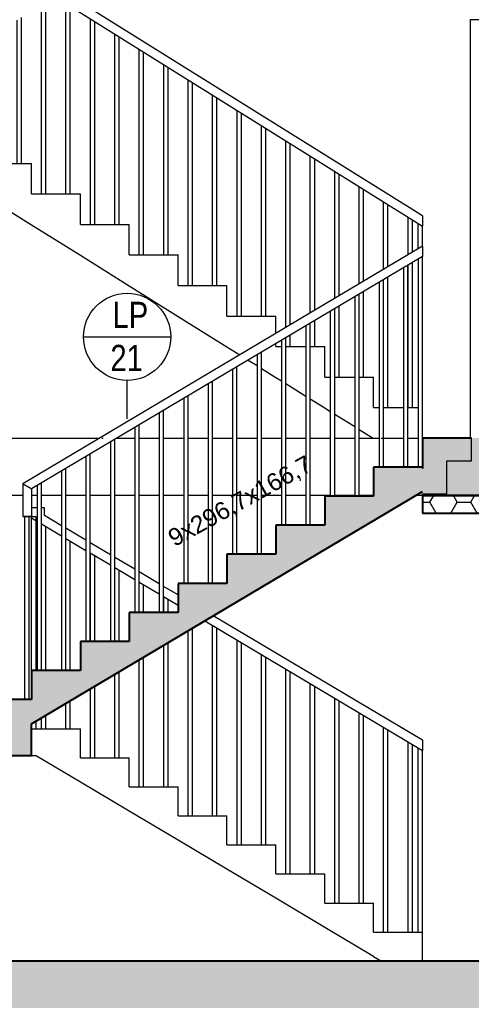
# Model space of a CAD drawing. Header units: millimetres. Extents: x -7743 to 191930, y -8645 to 72638.
# Drawn here: x 179648 to 182236, y -3225 to 2400 of the extents above; entities that cross this region are included whole.
import ezdxf

# ---------------------------------------------------------------- set-up
doc = ezdxf.new("R2010")
doc.units = ezdxf.units.MM
doc.linetypes.add('HA_Dot-S4mm', pattern=[400, 0, -400])
for name, color, linetype, lineweight in [('A-CLNG-____-MCUT', 9, 'Continuous', 25), ('A-CLNG-____-PATT', 9, 'Continuous', 25), ('A-DETL-____-OTLN', 9, 'Continuous', 25), ('A-DETL-____-THIN', 9, 'Continuous', 9), ('A-DETL-GENF-OTLN', 9, 'Continuous', 9), ('A-FLOR-____-MCUT', 9, 'Continuous', 25), ('A-FLOR-____-OTLN', 9, 'Continuous', 9), ('A-FLOR-____-PATT', 9, 'Continuous', 25), ('A-FLOR-HRAL-OTLN', 9, 'Continuous', 9), ('A-FLOR-LEVL-OTLN', 9, 'Continuous', 9), ('A-WALL-____-OTLN', 9, 'Continuous', 9), ('G-____-____-TEXT', 9, 'Continuous', 5), ('S-STRS-____-MCUT', 9, 'Continuous', 25), ('S-STRS-____-OTLN', 9, 'Continuous', 9)]:
    doc.layers.add(name, color=color, linetype=linetype, lineweight=lineweight)
doc.styles.add('Arial_2', font='arial.ttf', dxfattribs={"height": 100})
doc.styles.add('Arial_3', font='arial.ttf', dxfattribs={"width": 0.8, "height": 150})

# ---------------------------------------------------------------- blocks, each defined once
blk = doc.blocks.new('Railing - 25mm-1381915-ŘEZ E-E OBJEKT A')
at = {"layer": 'A-FLOR-HRAL-OTLN', "color": 250}
for p, q in [((14827.1, 4025), (14827.1, 5189.2)), ((14802.1, 5173.6), (14802.1, 4025))]:
    blk.add_line(p, q, dxfattribs=at)
blk = doc.blocks.new('Railing - 25mm-1381913-ŘEZ E-E OBJEKT A')
at = {"layer": 'A-FLOR-HRAL-OTLN', "color": 250}
for p, q in [((14662.1, 5086.1), (14662.1, 4025)), ((14687.1, 4025), (14687.1, 5101.7))]:
    blk.add_line(p, q, dxfattribs=at)
blk = doc.blocks.new('Railing - 25mm-1381012-ŘEZ E-E OBJEKT A')
at = {"layer": 'A-FLOR-HRAL-OTLN', "color": 250}
for p, q in [((11910, 3150), (11912.5, 3150)), ((11912.5, 3148.4), (11912.5, 3150)), ((11887.5, 2275), (11887.5, 3105.1)), ((11912.5, 2275), (11912.5, 3089.5)), ((11912.5, 1925), (11912.5, 1974.7)), ((11887.5, 1925), (11887.5, 1959.1))]:
    blk.add_line(p, q, dxfattribs=at)
blk = doc.blocks.new('Railing - 25mm-1381899-ŘEZ E-E OBJEKT A')
at = {"layer": 'A-FLOR-HRAL-OTLN', "color": 250}
for p, q in [((12027.5, 2275), (12027.5, 3017.6)), ((12052.5, 2275), (12052.5, 3002)), ((12027.5, 1925), (12027.5, 2046.6)), ((12052.5, 1925), (12052.5, 2062.2))]:
    blk.add_line(p, q, dxfattribs=at)
blk = doc.blocks.new('Railing - 25mm-1381901-ŘEZ E-E OBJEKT A')
at = {"layer": 'A-FLOR-HRAL-OTLN', "color": 250}
for p, q in [((12167.5, 2450), (12167.5, 2930.1)), ((12192.5, 2450), (12192.5, 2914.5)), ((12192.5, 1750), (12192.5, 2149.7)), ((12167.5, 1750), (12167.5, 2134.1))]:
    blk.add_line(p, q, dxfattribs=at)
blk = doc.blocks.new('Railing - 25mm-V59-ŘEZ E-E OBJEKT A')
at = {"layer": 'A-FLOR-HRAL-OTLN', "color": 250}
for p, q in [((12307.5, 2450), (12307.5, 2842.6)), ((12332.5, 2450), (12332.5, 2827)), ((12307.5, 1750), (12307.5, 2221.6)), ((12332.5, 1750), (12332.5, 2237.2))]:
    blk.add_line(p, q, dxfattribs=at)
blk = doc.blocks.new('Railing - 25mm-V60-ŘEZ E-E OBJEKT A')
at = {"layer": 'A-FLOR-HRAL-OTLN', "color": 250}
for p, q in [((12447.5, 2625), (12447.5, 2755.1)), ((12472.5, 2625), (12472.5, 2739.5)), ((12447.5, 1575), (12447.5, 2309.1)), ((12472.5, 1575), (12472.5, 2324.7))]:
    blk.add_line(p, q, dxfattribs=at)
blk = doc.blocks.new('Railing - 25mm-V61-ŘEZ E-E OBJEKT A')
at = {"layer": 'A-FLOR-HRAL-OTLN', "color": 250}
for p, q in [((12587.5, 2625), (12587.5, 2667.6)), ((12612.5, 2625), (12612.5, 2652)), ((12587.5, 1575), (12587.5, 2396.6)), ((12612.5, 1575), (12612.5, 2412.2))]:
    blk.add_line(p, q, dxfattribs=at)
blk = doc.blocks.new('Railing - 25mm-V62-ŘEZ E-E OBJEKT A')
at = {"layer": 'A-FLOR-HRAL-OTLN', "color": 250}
for p, q in [((12727.5, 1400), (12727.5, 2484.1)), ((12752.5, 1400), (12752.5, 2499.7))]:
    blk.add_line(p, q, dxfattribs=at)
blk = doc.blocks.new('Railing - 25mm-V63-ŘEZ E-E OBJEKT A')
at = {"layer": 'A-FLOR-HRAL-OTLN', "color": 250}
for p, q in [((12867.5, 1400), (12867.5, 2492.6)), ((12892.5, 1400), (12892.5, 2477))]:
    blk.add_line(p, q, dxfattribs=at)
blk = doc.blocks.new('Railing - 25mm-V64-ŘEZ E-E OBJEKT A')
at = {"layer": 'A-FLOR-HRAL-OTLN', "color": 250}
for p, q in [((13007.5, 1225), (13007.5, 2405.1)), ((13032.5, 1225), (13032.5, 2389.5))]:
    blk.add_line(p, q, dxfattribs=at)
blk = doc.blocks.new('Railing - 25mm-V65-ŘEZ E-E OBJEKT A')
at = {"layer": 'A-FLOR-HRAL-OTLN', "color": 250}
for p, q in [((14127.5, 634.2), (14127.5, 1705.1)), ((14152.5, 649.1), (14152.5, 1689.5)), ((14127.5, 525), (14127.5, 576)), ((14152.5, 525), (14152.5, 590.9))]:
    blk.add_line(p, q, dxfattribs=at)
blk = doc.blocks.new('Railing - 25mm-V66-ŘEZ E-E OBJEKT A')
at = {"layer": 'A-FLOR-HRAL-OTLN', "color": 250}
for p, q in [((14267.5, 717.6), (14267.5, 1617.6)), ((14292.5, 732.4), (14292.5, 1602)), ((14267.5, 525), (14267.5, 659.4)), ((14292.5, 525), (14292.5, 674.3))]:
    blk.add_line(p, q, dxfattribs=at)
blk = doc.blocks.new('Railing - 25mm-V67-ŘEZ E-E OBJEKT A')
at = {"layer": 'A-FLOR-HRAL-OTLN', "color": 250}
for p, q in [((14407.5, 800.9), (14407.5, 1530.1)), ((14432.5, 815.8), (14432.5, 1514.5)), ((14407.5, 350), (14407.5, 742.7)), ((14432.5, 350), (14432.5, 757.6))]:
    blk.add_line(p, q, dxfattribs=at)
blk = doc.blocks.new('Railing - 25mm-V68-ŘEZ E-E OBJEKT A')
at = {"layer": 'A-FLOR-HRAL-OTLN', "color": 250}
for p, q in [((14547.5, 884.2), (14547.5, 1442.6)), ((14572.5, 899.1), (14572.5, 1427)), ((14547.5, 350), (14547.5, 826)), ((14572.5, 350), (14572.5, 840.9))]:
    blk.add_line(p, q, dxfattribs=at)
blk = doc.blocks.new('Railing - 25mm-V69-ŘEZ E-E OBJEKT A')
at = {"layer": 'A-FLOR-HRAL-OTLN', "color": 250}
for p, q in [((14687.5, 967.6), (14687.5, 1355.1)), ((14712.5, 982.4), (14712.5, 1339.5)), ((14687.5, 175), (14687.5, 909.4)), ((14712.5, 175), (14712.5, 924.3))]:
    blk.add_line(p, q, dxfattribs=at)
blk = doc.blocks.new('Railing - 25mm-V70-ŘEZ E-E OBJEKT A')
at = {"layer": 'A-FLOR-HRAL-OTLN', "color": 250}
for p, q in [((14827.5, 1050.9), (14827.5, 1267.6)), ((14852.5, 1065.8), (14852.5, 1252)), ((14827.5, 175), (14827.5, 992.7)), ((14852.5, 175), (14852.5, 1007.6))]:
    blk.add_line(p, q, dxfattribs=at)
blk = doc.blocks.new('Railing - 25mm-1380961-ŘEZ E-E OBJEKT A')
at = {"layer": 'A-FLOR-HRAL-OTLN', "color": 250}
for p, q in [((11792.1, 2100), (11792.1, 3150)), ((11817.1, 2100), (11817.1, 3150))]:
    blk.add_line(p, q, dxfattribs=at)
blk = doc.blocks.new('Railing - 25mm-V71-ŘEZ E-E OBJEKT A')
at = {"layer": 'A-FLOR-HRAL-OTLN', "color": 250}
for p, q in [((14910, 4200), (14910, 5241)), ((14885, 5225.4), (14885, 4025))]:
    blk.add_line(p, q, dxfattribs=at)
blk = doc.blocks.new('Railing - 25mm-1381891-ŘEZ E-E OBJEKT A')
at = {"layer": 'A-FLOR-HRAL-OTLN', "color": 250}
for p, q in [((14885, 1085.1), (14885, 1231.7)), ((14910, 1100), (14910, 1216))]:
    blk.add_line(p, q, dxfattribs=at)
blk = doc.blocks.new('Railing - Railing-1380908-ŘEZ E-E OBJEKT A')
for name, p in [('Railing - 25mm-V71-ŘEZ E-E OBJEKT A', (0, 0)), ('Railing - 25mm-1381915-ŘEZ E-E OBJEKT A', (0, 0)), ('Railing - 25mm-1381913-ŘEZ E-E OBJEKT A', (0, 0)), ('Railing - 25mm-1381915-ŘEZ E-E OBJEKT A', (-280, -175)), ('Railing - 25mm-1381913-ŘEZ E-E OBJEKT A', (-280, -175)), ('Railing - 25mm-1381915-ŘEZ E-E OBJEKT A', (-560, -350)), ('Railing - 25mm-1381913-ŘEZ E-E OBJEKT A', (-560, -350)), ('Railing - 25mm-1381915-ŘEZ E-E OBJEKT A', (-840, -525)), ('Railing - 25mm-1381913-ŘEZ E-E OBJEKT A', (-840, -525)), ('Railing - 25mm-1381915-ŘEZ E-E OBJEKT A', (-1120, -700)), ('Railing - 25mm-1381913-ŘEZ E-E OBJEKT A', (-1120, -700)), ('Railing - 25mm-1381915-ŘEZ E-E OBJEKT A', (-1400, -875)), ('Railing - 25mm-1381913-ŘEZ E-E OBJEKT A', (-1400, -875)), ('Railing - 25mm-1381915-ŘEZ E-E OBJEKT A', (-1680, -1050)), ('Railing - 25mm-1381913-ŘEZ E-E OBJEKT A', (-1680, -1050)), ('Railing - 25mm-1381915-ŘEZ E-E OBJEKT A', (-1960, -1225)), ('Railing - 25mm-1381913-ŘEZ E-E OBJEKT A', (-1960, -1225)), ('Railing - 25mm-1381915-ŘEZ E-E OBJEKT A', (-2240, -1400)), ('Railing - 25mm-1381913-ŘEZ E-E OBJEKT A', (-2240, -1400)), ('Railing - 25mm-1381915-ŘEZ E-E OBJEKT A', (-2520, -1575)), ('Railing - 25mm-1381913-ŘEZ E-E OBJEKT A', (-2520, -1575)), ('Railing - 25mm-1381915-ŘEZ E-E OBJEKT A', (-2800, -1750)), ('Railing - 25mm-1381913-ŘEZ E-E OBJEKT A', (-2800, -1750)), ('Railing - 25mm-1380961-ŘEZ E-E OBJEKT A', (0, 0)), ('Railing - 25mm-1381012-ŘEZ E-E OBJEKT A', (0, 0)), ('Railing - 25mm-1381899-ŘEZ E-E OBJEKT A', (0, 0)), ('Railing - 25mm-1381901-ŘEZ E-E OBJEKT A', (0, 0)), ('Railing - 25mm-V59-ŘEZ E-E OBJEKT A', (0, 0)), ('Railing - 25mm-V60-ŘEZ E-E OBJEKT A', (0, 0)), ('Railing - 25mm-V61-ŘEZ E-E OBJEKT A', (0, 0)), ('Railing - 25mm-V62-ŘEZ E-E OBJEKT A', (0, 0)), ('Railing - 25mm-V63-ŘEZ E-E OBJEKT A', (0, 0)), ('Railing - 25mm-V64-ŘEZ E-E OBJEKT A', (0, 0)), ('Railing - 25mm-V63-ŘEZ E-E OBJEKT A', (280, -175)), ('Railing - 25mm-V64-ŘEZ E-E OBJEKT A', (280, -175)), ('Railing - 25mm-V63-ŘEZ E-E OBJEKT A', (560, -350)), ('Railing - 25mm-V64-ŘEZ E-E OBJEKT A', (560, -350)), ('Railing - 25mm-V63-ŘEZ E-E OBJEKT A', (840, -525)), ('Railing - 25mm-V64-ŘEZ E-E OBJEKT A', (840, -525)), ('Railing - 25mm-V63-ŘEZ E-E OBJEKT A', (1120, -700)), ('Railing - 25mm-V65-ŘEZ E-E OBJEKT A', (0, 0)), ('Railing - 25mm-V66-ŘEZ E-E OBJEKT A', (0, 0)), ('Railing - 25mm-V67-ŘEZ E-E OBJEKT A', (0, 0)), ('Railing - 25mm-V68-ŘEZ E-E OBJEKT A', (0, 0)), ('Railing - 25mm-V69-ŘEZ E-E OBJEKT A', (0, 0)), ('Railing - 25mm-V70-ŘEZ E-E OBJEKT A', (0, 0)), ('Railing - 25mm-1381891-ŘEZ E-E OBJEKT A', (0, 0))]:
    blk.add_blockref(name, p)
blk = doc.blocks.new('Top Rail Type - Top Rail_Internal_-1380936-ŘEZ E-E OBJEKT A')
at = {"layer": 'A-FLOR-HRAL-OTLN', "color": 250}
for p, q in [((14910, 5300), (11779.6, 3343.5)), ((14910, 5300), (14910, 5241)), ((14910, 5241), (11829.6, 3315.8)), ((11779.6, 3343.5), (11829.6, 3315.8)), ((11779.6, 3343.5), (11779.6, 3150)), ((11829.6, 3315.8), (11779.6, 3343.5)), ((11829.6, 3315.8), (11829.6, 3150)), ((11779.6, 3150), (11829.6, 3150)), ((11829.6, 3150), (11779.6, 3150)), ((11862.1, 3200), (11829.6, 3200)), ((11829.6, 3150), (11854.6, 3150)), ((11854.6, 3150), (11854.6, 3125.7)), ((11904.6, 3200), (11887.1, 3200)), ((11904.6, 3153.4), (11904.6, 3200)), ((12002.1, 3092.4), (11904.6, 3153.4)), ((11854.6, 3125.7), (11862.1, 3121)), ((11887.1, 3105.4), (12002.1, 3033.5)), ((12142.1, 3004.9), (12027.1, 3076.8)), ((12027.1, 3017.9), (12142.1, 2946)), ((12282.1, 2917.4), (12167.1, 2989.3)), ((12167.1, 2930.4), (12282.1, 2858.5)), ((12422.1, 2829.9), (12307.1, 2901.8)), ((12307.1, 2842.9), (12422.1, 2771)), ((12562.1, 2742.4), (12447.1, 2814.3)), ((12447.1, 2755.4), (12562.1, 2683.5)), ((12670, 2675), (12587.1, 2726.8)), ((12587.1, 2667.9), (12655.7, 2625)), ((12804.3, 2532.1), (14910, 1216)), ((14910, 1275), (12851.5, 2561.6)), ((14910, 1275), (14910, 1216))]:
    blk.add_line(p, q, dxfattribs=at)
blk = doc.blocks.new('185-01_OBJEKT A_Central_rvt-4-ŘEZ E-E OBJEKT A')
at = {"layer": 'A-FLOR-____-PATT', "lineweight": 5}
h = blk.add_hatch(color=7, dxfattribs=at)
h.paths.add_polyline_path([(19045, -130), (20126.1, -130), (20126.1, 0), (19045, 0), (19045, -73)])
h.paths.add_polyline_path([(9310, -130), (9880.4, -130), (9880.4, 0), (8835.7, 0), (8835.7, -130)])
h.paths.add_polyline_path([(15190.1, -130), (16670, -130), (16670, 0), (15190.1, -0.1), (15190.1, -109.3)])
at = {"layer": 'A-FLOR-____-PATT', "lineweight": 9}
h = blk.add_hatch(color=254, dxfattribs=at)
h.paths.add_polyline_path([(19045, -330), (20126.1, -330), (20126.1, -130), (18845, -130), (18845, -330)])
h.paths.add_polyline_path([(14910, -330), (16670, -330), (16670, -130), (15050.1, -130), (15050.1, -320), (14910, -320)])
h.paths.add_polyline_path([(8835.7, -330), (10130.4, -329.7), (10130.4, -130), (8835.7, -130), (8835.7, -150.6)])
at = {"layer": 'A-FLOR-____-MCUT', "color": 10}
for p, q in [((14910, -320), (14910, -330)), ((14910, -330), (16670, -330))]:
    blk.add_line(p, q, dxfattribs=at)
at = {"layer": 'A-FLOR-____-OTLN', "color": 250}
for p, q in [((10130.4, 0), (13062, 0)), ((13159.8, 0), (13262.1, 0)), ((13287.1, 0), (13402.1, 0)), ((13427.1, 0), (13542.1, 0)), ((13567.1, 0), (13682.1, 0)), ((13707.1, 0), (13822.1, 0)), ((13847.1, 0), (13962.1, 0)), ((13987.1, 0), (14102.1, 0)), ((14127.1, 0), (14242.1, 0)), ((14267.1, 0), (14382.1, 0)), ((14407.1, 0), (14522.1, 0)), ((14547.1, 0), (14627, 0)), ((12619.6, -330), (10130.4, -330)), ((12702.1, -330), (12669.6, -330)), ((12842.1, -330), (12727.1, -330)), ((12982.1, -330), (12867.1, -330)), ((13122.1, -330), (13007.1, -330)), ((13262.1, -330), (13147.1, -330)), ((13402.1, -330), (13287.1, -330)), ((13542.1, -330), (13427.1, -330)), ((13682.1, -330), (13567.1, -330)), ((13822.1, -330), (13707.1, -330)), ((13962.1, -330), (13847.1, -330)), ((14102.1, -330), (13987.1, -330)), ((14242.1, -330), (14127.1, -330)), ((14382.1, -330), (14267.1, -330)), ((14522.1, -330), (14407.1, -330)), ((14630, -330), (14547.1, -330)), ((14910, -330), (14870.2, -330))]:
    blk.add_line(p, q, dxfattribs=at)
at = {"layer": 'A-WALL-____-OTLN', "color": 250}
for p, q in [((15185, 0), (15185, 2400)), ((15185, 2400), (16185, 2400))]:
    blk.add_line(p, q, dxfattribs=at)
at = {"layer": 'S-STRS-____-OTLN', "color": 250}
for p, q in [((12390, 1575), (12670, 1575)), ((12670, 1400), (12670, 1575)), ((12390, 1398.1), (12670, 1223.1)), ((12670, 1400), (12950, 1400)), ((12950, 1225), (12950, 1400)), ((12670, 1223.1), (12950, 1048.1)), ((12950, 1225), (13230, 1225)), ((13230, 1050), (13230, 1225)), ((12950, 1048.1), (13230, 873.1)), ((13230, 1050), (13510, 1050)), ((13510, 875), (13510, 1050)), ((13230, 873.1), (13510, 698.1)), ((13510, 875), (13790, 875)), ((13790, 700), (13790, 875)), ((13510, 698.1), (13790, 523.1)), ((13790, 700), (14070, 700)), ((14070, 600), (14070, 700)), ((13790, 523.1), (13863.6, 477.1)), ((14070, 525), (14070, 541.8)), ((14070, 525), (14102.1, 525)), ((14127.1, 525), (14242.1, 525)), ((14267.1, 525), (14350, 525)), ((14350, 350), (14350, 525)), ((13911.3, 447.3), (13962.1, 415.6)), ((13987.1, 399.9), (14070, 348.1)), ((14070, 348.1), (14102.1, 328.1)), ((14350, 350), (14382.1, 350)), ((14407.1, 350), (14522.1, 350)), ((14547.1, 350), (14630, 350)), ((14630, 175), (14630, 350)), ((14127.1, 312.4), (14242.1, 240.6)), ((14267.1, 224.9), (14350, 173.1)), ((14350, 173.1), (14382.1, 153.1)), ((14630, 175), (14662.1, 175)), ((14687.1, 175), (14802.1, 175)), ((14827.1, 175), (14885, 175)), ((14407.1, 137.4), (14522.1, 65.6)), ((14547.1, 49.9), (14627, 0)), ((14627, 0), (14630, 0)), ((14630, 0), (14662.1, 0)), ((14687.1, 0), (14802.1, 0)), ((14827.1, 0), (14885, 0))]:
    blk.add_line(p, q, dxfattribs=at)
at = {"layer": 'A-FLOR-HRAL-OTLN', "color": 250, "lineweight": 9}
for name in ['Top Rail Type - Top Rail_Internal_-1380936-ŘEZ E-E OBJEKT A', 'Railing - Railing-1380908-ŘEZ E-E OBJEKT A']:
    blk.add_blockref(name, (0, 0), dxfattribs=at)
blk = doc.blocks.new('Railing - 25mm-1405329-ŘEZ E-E OBJEKT A')
at = {"layer": 'A-FLOR-HRAL-OTLN'}
for p, q in [((12670, -1333.3), (12670, -458.2)), ((12695, -473.1), (12695, -1333.3)), ((12695, -1624.8), (12695, -1666.7))]:
    blk.add_line(p, q, dxfattribs=at)
blk = doc.blocks.new('Railing - Railing-1405249-ŘEZ E-E OBJEKT A')
blk.add_blockref('Railing - 25mm-1405329-ŘEZ E-E OBJEKT A', (0, 0))
blk = doc.blocks.new('Railing - 25mm-1405327-ŘEZ E-E OBJEKT A')
at = {"layer": 'A-FLOR-HRAL-OTLN'}
for p, q in [((14885, -2833.3), (14885, -1776.6)), ((14910, -2833.3), (14910, -1791.5))]:
    blk.add_line(p, q, dxfattribs=at)
blk = doc.blocks.new('Railing - 25mm-V52-ŘEZ E-E OBJEKT A')
at = {"layer": 'A-FLOR-HRAL-OTLN'}
for p, q in [((14885, 1026.9), (14885, -166.7)), ((14910, 0), (14910, 1041.8))]:
    blk.add_line(p, q, dxfattribs=at)
blk = doc.blocks.new('Railing - 25mm-1403910-ŘEZ E-E OBJEKT A')
at = {"layer": 'A-FLOR-HRAL-OTLN'}
for p, q in [((12632.1, -1500), (12632.1, -450)), ((12657.1, -1500), (12657.1, -450))]:
    blk.add_line(p, q, dxfattribs=at)
blk = doc.blocks.new('Railing - 25mm-1405335-ŘEZ E-E OBJEKT A')
at = {"layer": 'A-FLOR-HRAL-OTLN'}
for p, q in [((14827.5, -2833.3), (14827.5, -1742.4)), ((14852.5, -2833.3), (14852.5, -1757.3))]:
    blk.add_line(p, q, dxfattribs=at)
blk = doc.blocks.new('Railing - 25mm-1405337-ŘEZ E-E OBJEKT A')
at = {"layer": 'A-FLOR-HRAL-OTLN'}
for p, q in [((14687.5, -2833.3), (14687.5, -1659.1)), ((14712.5, -2833.3), (14712.5, -1674))]:
    blk.add_line(p, q, dxfattribs=at)
blk = doc.blocks.new('Railing - 25mm-V53-ŘEZ E-E OBJEKT A')
at = {"layer": 'A-FLOR-HRAL-OTLN'}
for p, q in [((13567.5, -2166.7), (13567.5, -1105.4)), ((13592.5, -2166.7), (13592.5, -1090.5))]:
    blk.add_line(p, q, dxfattribs=at)
blk = doc.blocks.new('Railing - 25mm-V54-ŘEZ E-E OBJEKT A')
at = {"layer": 'A-FLOR-HRAL-OTLN'}
for p, q in [((13427.5, -1000), (13427.5, -909.1)), ((13452.5, -1000), (13452.5, -924)), ((13452.5, -2000), (13452.5, -1173.9)), ((13427.5, -2000), (13427.5, -1188.8))]:
    blk.add_line(p, q, dxfattribs=at)
blk = doc.blocks.new('Railing - 25mm-V55-ŘEZ E-E OBJEKT A')
at = {"layer": 'A-FLOR-HRAL-OTLN'}
for p, q in [((13287.5, -1000), (13287.5, -825.7)), ((13312.5, -1000), (13312.5, -840.6)), ((13287.5, -2000), (13287.5, -1272.1)), ((13312.5, -2000), (13312.5, -1257.2))]:
    blk.add_line(p, q, dxfattribs=at)
blk = doc.blocks.new('Railing - 25mm-V56-ŘEZ E-E OBJEKT A')
at = {"layer": 'A-FLOR-HRAL-OTLN'}
for p, q in [((13147.5, -1166.7), (13147.5, -742.4)), ((13172.5, -1166.7), (13172.5, -757.3)), ((13172.5, -1833.3), (13172.5, -1340.5)), ((13147.5, -1833.3), (13147.5, -1355.4))]:
    blk.add_line(p, q, dxfattribs=at)
blk = doc.blocks.new('Railing - 25mm-V57-ŘEZ E-E OBJEKT A')
at = {"layer": 'A-FLOR-HRAL-OTLN'}
for p, q in [((13007.5, -1166.7), (13007.5, -659.1)), ((13032.5, -1166.7), (13032.5, -674)), ((13007.5, -1833.3), (13007.5, -1438.8)), ((13032.5, -1833.3), (13032.5, -1423.9))]:
    blk.add_line(p, q, dxfattribs=at)
blk = doc.blocks.new('Railing - 25mm-V58-ŘEZ E-E OBJEKT A')
at = {"layer": 'A-FLOR-HRAL-OTLN'}
for p, q in [((12867.5, -1333.3), (12867.5, -575.7)), ((12892.5, -1333.3), (12892.5, -590.6)), ((12892.5, -1666.7), (12892.5, -1507.2)), ((12867.5, -1666.7), (12867.5, -1522.1))]:
    blk.add_line(p, q, dxfattribs=at)
blk = doc.blocks.new('Railing - 25mm-1405348-ŘEZ E-E OBJEKT A')
at = {"layer": 'A-FLOR-HRAL-OTLN'}
for p, q in [((12727.5, -1333.3), (12727.5, -492.4)), ((12752.5, -1333.3), (12752.5, -507.3)), ((12727.5, -1666.7), (12727.5, -1605.4)), ((12752.5, -1666.7), (12752.5, -1590.5))]:
    blk.add_line(p, q, dxfattribs=at)
blk = doc.blocks.new('Railing - 25mm-1405350-ŘEZ E-E OBJEKT A')
at = {"layer": 'A-FLOR-HRAL-OTLN'}
for p, q in [((12702.1, -272.4), (12702.1, -1333.3)), ((12727.1, -1333.3), (12727.1, -257.5))]:
    blk.add_line(p, q, dxfattribs=at)
blk = doc.blocks.new('Railing - 25mm-1405352-ŘEZ E-E OBJEKT A')
at = {"layer": 'A-FLOR-HRAL-OTLN'}
for p, q in [((12842.1, -189.1), (12842.1, -1333.3)), ((12867.1, -1333.3), (12867.1, -174.2))]:
    blk.add_line(p, q, dxfattribs=at)
blk = doc.blocks.new('Railing - Railing-1405253-ŘEZ E-E OBJEKT A')
at = {"layer": 'A-FLOR-HRAL-OTLN'}
for p, q in [((14910, 1100), (12619.6, -263.3)), ((14910, 1100), (14910, 1041.8)), ((14910, 1041.8), (12669.6, -291.8)), ((12619.6, -263.3), (12669.6, -291.8)), ((12619.6, -263.3), (12619.6, -450)), ((12669.6, -291.8), (12619.6, -263.3)), ((12669.6, -291.8), (12669.6, -450)), ((12702.1, -400), (12669.6, -400)), ((12744.6, -400), (12727.1, -400)), ((12744.6, -444.4), (12744.6, -400)), ((12842.1, -502.4), (12744.6, -444.4)), ((12619.6, -450), (12669.6, -450)), ((12669.6, -450), (12619.6, -450)), ((12669.6, -450), (12694.6, -450)), ((12694.6, -450), (12694.6, -472.8)), ((12694.6, -472.8), (12702.1, -477.3)), ((12727.1, -492.2), (12842.1, -560.6)), ((12982.1, -585.8), (12867.1, -517.3)), ((12867.1, -575.5), (12982.1, -644)), ((13122.1, -669.1), (13007.1, -600.7)), ((13007.1, -658.8), (13122.1, -727.3)), ((13262.1, -752.4), (13147.1, -684)), ((13147.1, -742.2), (13262.1, -810.6)), ((13402.1, -835.8), (13287.1, -767.3)), ((13287.1, -825.5), (13402.1, -894)), ((13510, -900), (13427.1, -850.7)), ((13427.1, -908.8), (13510, -958.2)), ((13662.4, -1048.9), (14910, -1791.5)), ((14910, -1733.3), (13711.3, -1019.8)), ((14910, -1733.3), (14910, -1791.5))]:
    blk.add_line(p, q, dxfattribs=at)
for name, p in [('Railing - 25mm-V52-ŘEZ E-E OBJEKT A', (0, 0)), ('Railing - 25mm-1405352-ŘEZ E-E OBJEKT A', (1960, 1166.7)), ('Railing - 25mm-1405350-ŘEZ E-E OBJEKT A', (1960, 1166.7)), ('Railing - 25mm-1405352-ŘEZ E-E OBJEKT A', (1680, 1000)), ('Railing - 25mm-1405350-ŘEZ E-E OBJEKT A', (1680, 1000)), ('Railing - 25mm-1405352-ŘEZ E-E OBJEKT A', (1400, 833.3)), ('Railing - 25mm-1405350-ŘEZ E-E OBJEKT A', (1400, 833.3)), ('Railing - 25mm-1405352-ŘEZ E-E OBJEKT A', (1120, 666.7)), ('Railing - 25mm-1405350-ŘEZ E-E OBJEKT A', (1120, 666.7)), ('Railing - 25mm-1405352-ŘEZ E-E OBJEKT A', (840, 500)), ('Railing - 25mm-1405350-ŘEZ E-E OBJEKT A', (840, 500)), ('Railing - 25mm-1405352-ŘEZ E-E OBJEKT A', (560, 333.3)), ('Railing - 25mm-1405350-ŘEZ E-E OBJEKT A', (560, 333.3)), ('Railing - 25mm-1405352-ŘEZ E-E OBJEKT A', (280, 166.7)), ('Railing - 25mm-1405350-ŘEZ E-E OBJEKT A', (280, 166.7)), ('Railing - 25mm-1405352-ŘEZ E-E OBJEKT A', (0, 0)), ('Railing - 25mm-1405350-ŘEZ E-E OBJEKT A', (0, 0)), ('Railing - 25mm-1403910-ŘEZ E-E OBJEKT A', (0, 0)), ('Railing - 25mm-1405348-ŘEZ E-E OBJEKT A', (0, 0)), ('Railing - 25mm-V58-ŘEZ E-E OBJEKT A', (0, 0)), ('Railing - 25mm-V57-ŘEZ E-E OBJEKT A', (0, 0)), ('Railing - 25mm-V56-ŘEZ E-E OBJEKT A', (0, 0)), ('Railing - 25mm-V55-ŘEZ E-E OBJEKT A', (0, 0)), ('Railing - 25mm-V54-ŘEZ E-E OBJEKT A', (0, 0)), ('Railing - 25mm-V53-ŘEZ E-E OBJEKT A', (0, 0)), ('Railing - 25mm-1405335-ŘEZ E-E OBJEKT A', (-1120, 666.7)), ('Railing - 25mm-1405337-ŘEZ E-E OBJEKT A', (-840, 500)), ('Railing - 25mm-1405335-ŘEZ E-E OBJEKT A', (-840, 500)), ('Railing - 25mm-1405337-ŘEZ E-E OBJEKT A', (-560, 333.3)), ('Railing - 25mm-1405335-ŘEZ E-E OBJEKT A', (-560, 333.3)), ('Railing - 25mm-1405337-ŘEZ E-E OBJEKT A', (-280, 166.7)), ('Railing - 25mm-1405335-ŘEZ E-E OBJEKT A', (-280, 166.7)), ('Railing - 25mm-1405337-ŘEZ E-E OBJEKT A', (0, 0)), ('Railing - 25mm-1405335-ŘEZ E-E OBJEKT A', (0, 0)), ('Railing - 25mm-1405327-ŘEZ E-E OBJEKT A', (0, 0))]:
    blk.add_blockref(name, p)
blk = doc.blocks.new('Top Rail Type - Top Rail_Internal_-1405265-ŘEZ E-E OBJEKT A')
at = {"layer": 'A-FLOR-HRAL-OTLN'}
for q in [(12670, -450), (12694.6, -472.8)]:
    blk.add_line((12670, -458.2), q, dxfattribs=at)
blk = doc.blocks.new('Top Rail Type - Top Rail_Internal_-1405281-ŘEZ E-E OBJEKT A')
at = {"layer": 'A-FLOR-HRAL-OTLN'}
for p, q in [((14910, 1100), (12619.6, -263.3)), ((14910, 1100), (14910, 1041.8)), ((14910, 1041.8), (12669.6, -291.8)), ((12619.6, -263.3), (12669.6, -291.8)), ((12619.6, -263.3), (12619.6, -450)), ((12669.6, -291.8), (12619.6, -263.3)), ((12669.6, -291.8), (12669.6, -450)), ((12702.1, -400), (12669.6, -400)), ((12744.6, -400), (12727.1, -400)), ((12744.6, -444.4), (12744.6, -400)), ((12842.1, -502.4), (12744.6, -444.4)), ((12619.6, -450), (12669.6, -450)), ((12669.6, -450), (12619.6, -450)), ((12669.6, -450), (12694.6, -450)), ((12694.6, -450), (12694.6, -472.8)), ((12694.6, -472.8), (12702.1, -477.3)), ((12727.1, -492.2), (12842.1, -560.6)), ((12982.1, -585.8), (12867.1, -517.3)), ((12867.1, -575.5), (12982.1, -644)), ((13122.1, -669.1), (13007.1, -600.7)), ((13007.1, -658.8), (13122.1, -727.3)), ((13262.1, -752.4), (13147.1, -684)), ((13147.1, -742.2), (13262.1, -810.6)), ((13402.1, -835.8), (13287.1, -767.3)), ((13287.1, -825.5), (13402.1, -894)), ((13510, -900), (13427.1, -850.7)), ((13427.1, -908.8), (13510, -958.2)), ((13662.4, -1048.9), (14910, -1791.5)), ((14910, -1733.3), (13711.3, -1019.8)), ((14910, -1733.3), (14910, -1791.5))]:
    blk.add_line(p, q, dxfattribs=at)

msp = doc.modelspace()

# ---------------------------------------------------------------- hatches: boundary and pattern name
at = {"layer": 'A-CLNG-____-PATT', "lineweight": 5}
h = msp.add_hatch(dxfattribs=at)
h.set_pattern_fill('FP_5', color=256, style=0, pattern_type=2)
h.set_pattern_definition([(0, (167740.77, 1865.4), (117.188, 67.658), [78.125, -156.25]), (120, (167740.77, 1865.4), (-117.18755, 67.65879), [78.125, -156.25]), (60, (167740.77, 1865.4), (0.00045, 135.31679), [0, -156.25, 78.125, 0])])
h.paths.add_polyline_path([(182937.7, -430), (183755.5, -430), (183755.5, -330), (181955.5, -330), (181955.5, -430), (182232.1, -430)])
at = {"layer": 'A-DETL-GENF-OTLN'}
for points in [[(181955.5, -320), (182095.7, -320), (182095.7, -130), (182235.7, -130), (182235.7, 0), (181955.5, 0), (181955.5, -306.3)], [(179412.5, -1820), (179715.5, -1820), (179715.5, -1500), (179435.5, -1500), (179435.5, -1620), (179215.5, -1620), (179215.5, -1820)]]:
    msp.add_hatch(color=254, dxfattribs=at).paths.add_polyline_path(points)
at = {"layer": 'A-FLOR-____-PATT', "lineweight": 9}
h = msp.add_hatch(color=256, dxfattribs=at)
h.paths.add_polyline_path([(175881.2, -3400), (183713.2, -3400), (183713.2, -3000), (175881.2, -3000), (175881.2, -3209.7)])
h.paths.add_polyline_path([(187171.7, -3400), (187171.7, -3000), (185890.5, -3000), (185890.5, -3400), (187090.5, -3400)])
at = {"layer": 'S-STRS-____-OTLN', "lineweight": 5}
msp.add_hatch(color=256, dxfattribs=at).paths.add_polyline_path([(179715.5, -1639.6), (181955.5, -306.3), (181955.5, -166.7), (181675.5, -166.7), (181675.5, -333.3), (181395.5, -333.3), (181395.5, -500), (181115.5, -500), (181115.5, -666.7), (180835.5, -666.7), (180835.5, -833.3), (180555.5, -833.3), (180555.5, -1000), (180275.5, -1000), (180275.5, -1166.7), (179995.5, -1166.7), (179995.5, -1333.3), (179715.5, -1333.3), (179715.5, -1500)])

# ---------------------------------------------------------------- linework, layer by layer
at = {"layer": 'A-CLNG-____-MCUT'}
for p, q in [((183755.5, -330), (181955.5, -330)), ((181955.5, -330), (181955.5, -430)), ((181955.5, -430), (183755.5, -430))]:
    msp.add_line(p, q, dxfattribs=at)
at = {"layer": 'A-DETL-____-OTLN'}
for p, q in [((182235.7, 0), (181955.5, 0)), ((181955.5, 0), (181955.5, -175)), ((179715.5, -1500), (179435.5, -1500)), ((179715.5, -1820), (179715.5, -1639.6)), ((179215.5, -1820), (179715.5, -1820))]:
    msp.add_line(p, q, dxfattribs=at)
at = {"layer": 'A-DETL-____-THIN'}
for p, q in [((180013.4, 580.6), (180513.4, 580.6)), ((180263.4, 110.6), (180263.4, 330.6)), ((182235.7, -130), (182235.7, 0)), ((182095.7, -175), (182095.7, -130)), ((182095.7, -130), (182235.7, -130)), ((182095.7, -320), (182095.7, -175)), ((181955.5, -320), (182095.7, -320))]:
    msp.add_line(p, q, dxfattribs=at)
msp.add_circle((180263.4, 580.6), 250, dxfattribs=at)
at = {"layer": 'A-FLOR-____-MCUT'}
msp.add_line((183713.2, -3000), (177175.5, -3000), dxfattribs=at)
at = {"layer": 'A-FLOR-LEVL-OTLN', "linetype": 'HA_Dot-S4mm'}
msp.add_line((173321.4, 0), (189730, 0), dxfattribs=at)
at = {"layer": 'A-FLOR-LEVL-OTLN', "linetype": 'HA_Dot-S4mm', "lineweight": 5}
msp.add_line((173321.4, -3000), (189730, -3000), dxfattribs=at)
at = {"layer": 'S-STRS-____-MCUT'}
for p, q in [((181955.5, -166.7), (181675.5, -166.7)), ((181675.5, -166.7), (181675.5, -333.3)), ((179715.5, -1639.6), (181955.5, -306.3)), ((181675.5, -333.3), (181395.5, -333.3)), ((181395.5, -333.3), (181395.5, -500)), ((181395.5, -500), (181115.5, -500)), ((181115.5, -500), (181115.5, -666.7)), ((181115.5, -666.7), (180835.5, -666.7)), ((180835.5, -666.7), (180835.5, -833.3)), ((180835.5, -833.3), (180555.5, -833.3)), ((180555.5, -833.3), (180555.5, -1000)), ((180555.5, -1000), (180275.5, -1000)), ((180275.5, -1000), (180275.5, -1166.7)), ((180275.5, -1166.7), (179995.5, -1166.7)), ((179995.5, -1166.7), (179995.5, -1333.3)), ((179995.5, -1333.3), (179715.5, -1333.3)), ((179715.5, -1333.3), (179715.5, -1500))]:
    msp.add_line(p, q, dxfattribs=at)
at = {"layer": 'S-STRS-____-OTLN'}
for p, q in [((179715.5, -1666.7), (179738.5, -1666.7)), ((179738.5, -1666.7), (179995.5, -1666.7)), ((179995.5, -1833.3), (179995.5, -1666.7)), ((179715.5, -1820), (179738.5, -1820)), ((179995.5, -1973), (179738.5, -1820)), ((179995.5, -1833.3), (180275.5, -1833.3)), ((180275.5, -2000), (180275.5, -1833.3)), ((180275.5, -2139.6), (179995.5, -1973)), ((180275.5, -2000), (180555.5, -2000)), ((180555.5, -2166.7), (180555.5, -2000)), ((180555.5, -2306.3), (180275.5, -2139.6)), ((180555.5, -2166.7), (180835.5, -2166.7)), ((180835.5, -2333.3), (180835.5, -2166.7)), ((180835.5, -2473), (180555.5, -2306.3)), ((180835.5, -2333.3), (181115.5, -2333.3)), ((181115.5, -2500), (181115.5, -2333.3)), ((181115.5, -2639.6), (180835.5, -2473)), ((181115.5, -2500), (181395.5, -2500)), ((181395.5, -2666.7), (181395.5, -2500)), ((181395.5, -2806.3), (181115.5, -2639.6)), ((181395.5, -2666.7), (181675.5, -2666.7)), ((181675.5, -2833.3), (181675.5, -2666.7)), ((181675.5, -2973), (181395.5, -2806.3)), ((181675.5, -2833.3), (181955.5, -2833.3)), ((181955.5, -3000), (181955.5, -2833.3)), ((181675.5, -2973), (181720.9, -3000))]:
    msp.add_line(p, q, dxfattribs=at)

# ---------------------------------------------------------------- block references
at = {"lineweight": 5}
msp.add_blockref('185-01_OBJEKT A_Central_rvt-4-ŘEZ E-E OBJEKT A', (167045.5, 0), dxfattribs=at)
at = {"layer": 'A-FLOR-HRAL-OTLN'}
for name in ['Railing - Railing-1405253-ŘEZ E-E OBJEKT A', 'Top Rail Type - Top Rail_Internal_-1405281-ŘEZ E-E OBJEKT A', 'Top Rail Type - Top Rail_Internal_-1405265-ŘEZ E-E OBJEKT A', 'Railing - Railing-1405249-ŘEZ E-E OBJEKT A']:
    msp.add_blockref(name, (167045.5, 0), dxfattribs=at)

# ---------------------------------------------------------------- texts
at = {"layer": 'G-____-____-TEXT', "color": 7, "lineweight": 9, "char_height": 150, "attachment_point": 1, "style": 'Arial_3'}
for s, insert, width in [('LP', (180179.4, 781.5), 250.126), ('21', (180167.5, 534.6), 230.886)]:
    msp.add_mtext(s, dxfattribs=dict(at, insert=insert, width=width))
at = {"layer": 'G-____-____-TEXT', "color": 7, "lineweight": 9, "char_height": 100, "attachment_point": 1, "rotation": 29.076, "style": 'Arial_2'}
for s, insert, width in [('296,7x166,7', (180613.2, -467.8), 945.991), ('9x', (180486, -538.5), 176.371)]:
    msp.add_mtext(s, dxfattribs=dict(at, insert=insert, width=width))

doc.saveas('drawing.dxf')
